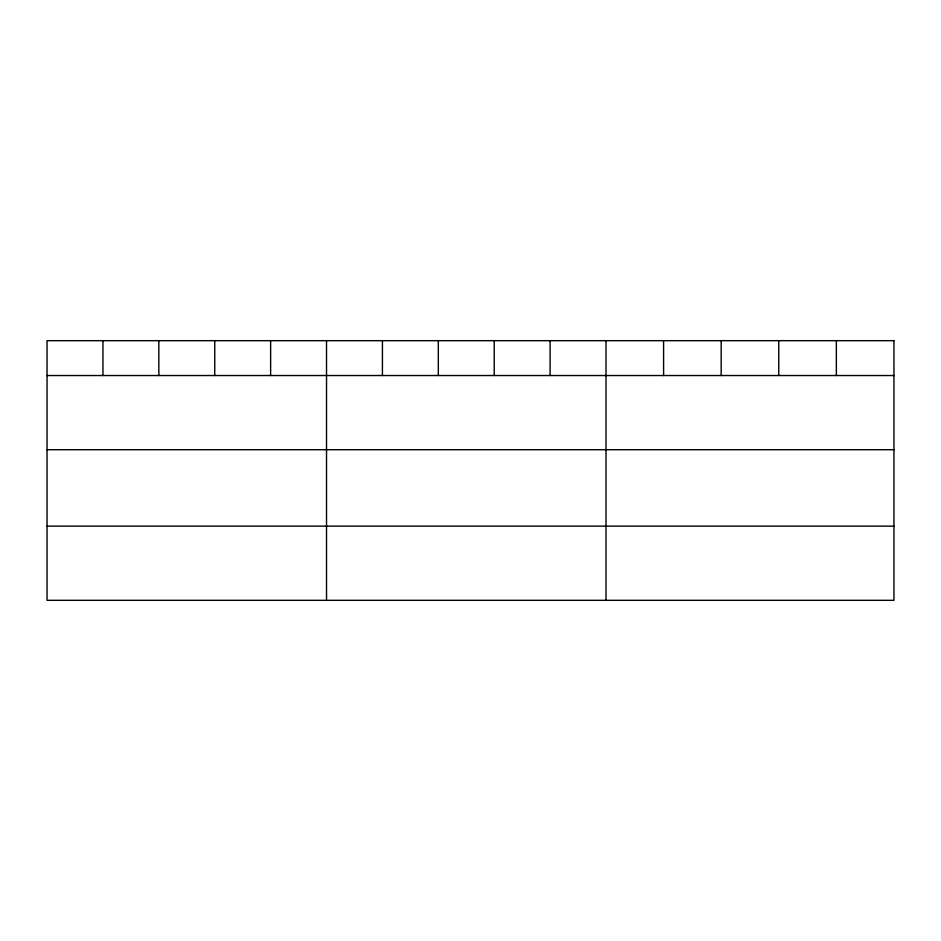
<?xml version="1.0" encoding="UTF-8"?>
<svg xmlns="http://www.w3.org/2000/svg" width="941" height="941" viewBox="0 0 941 941"><rect width="100%" height="100%" fill="white"/><g stroke="black" fill="none" stroke-linecap="round" stroke-linejoin="round"><path stroke-width="1.41" d="M47.05 375.53L893.95 375.53M47.05 449.716L893.95 449.716M47.05 526.137L893.95 526.137M836.361 340.677L836.361 375.53M778.772 340.677L778.772 375.53M721.182 340.677L721.182 375.53M663.593 340.677L663.593 375.53M606.004 340.677L606.004 600.323M550.109 340.677L550.109 375.53M494.213 340.677L494.213 375.53M438.318 340.677L438.318 375.53M382.422 340.677L382.422 375.53M326.527 340.677L326.527 600.323M270.632 340.677L270.632 375.53M214.736 340.677L214.736 375.53M158.841 340.677L158.841 375.53M102.945 340.677L102.945 375.53M893.95 340.677L47.05 340.677L47.05 600.323L893.95 600.323L893.95 340.677"/></g></svg>
